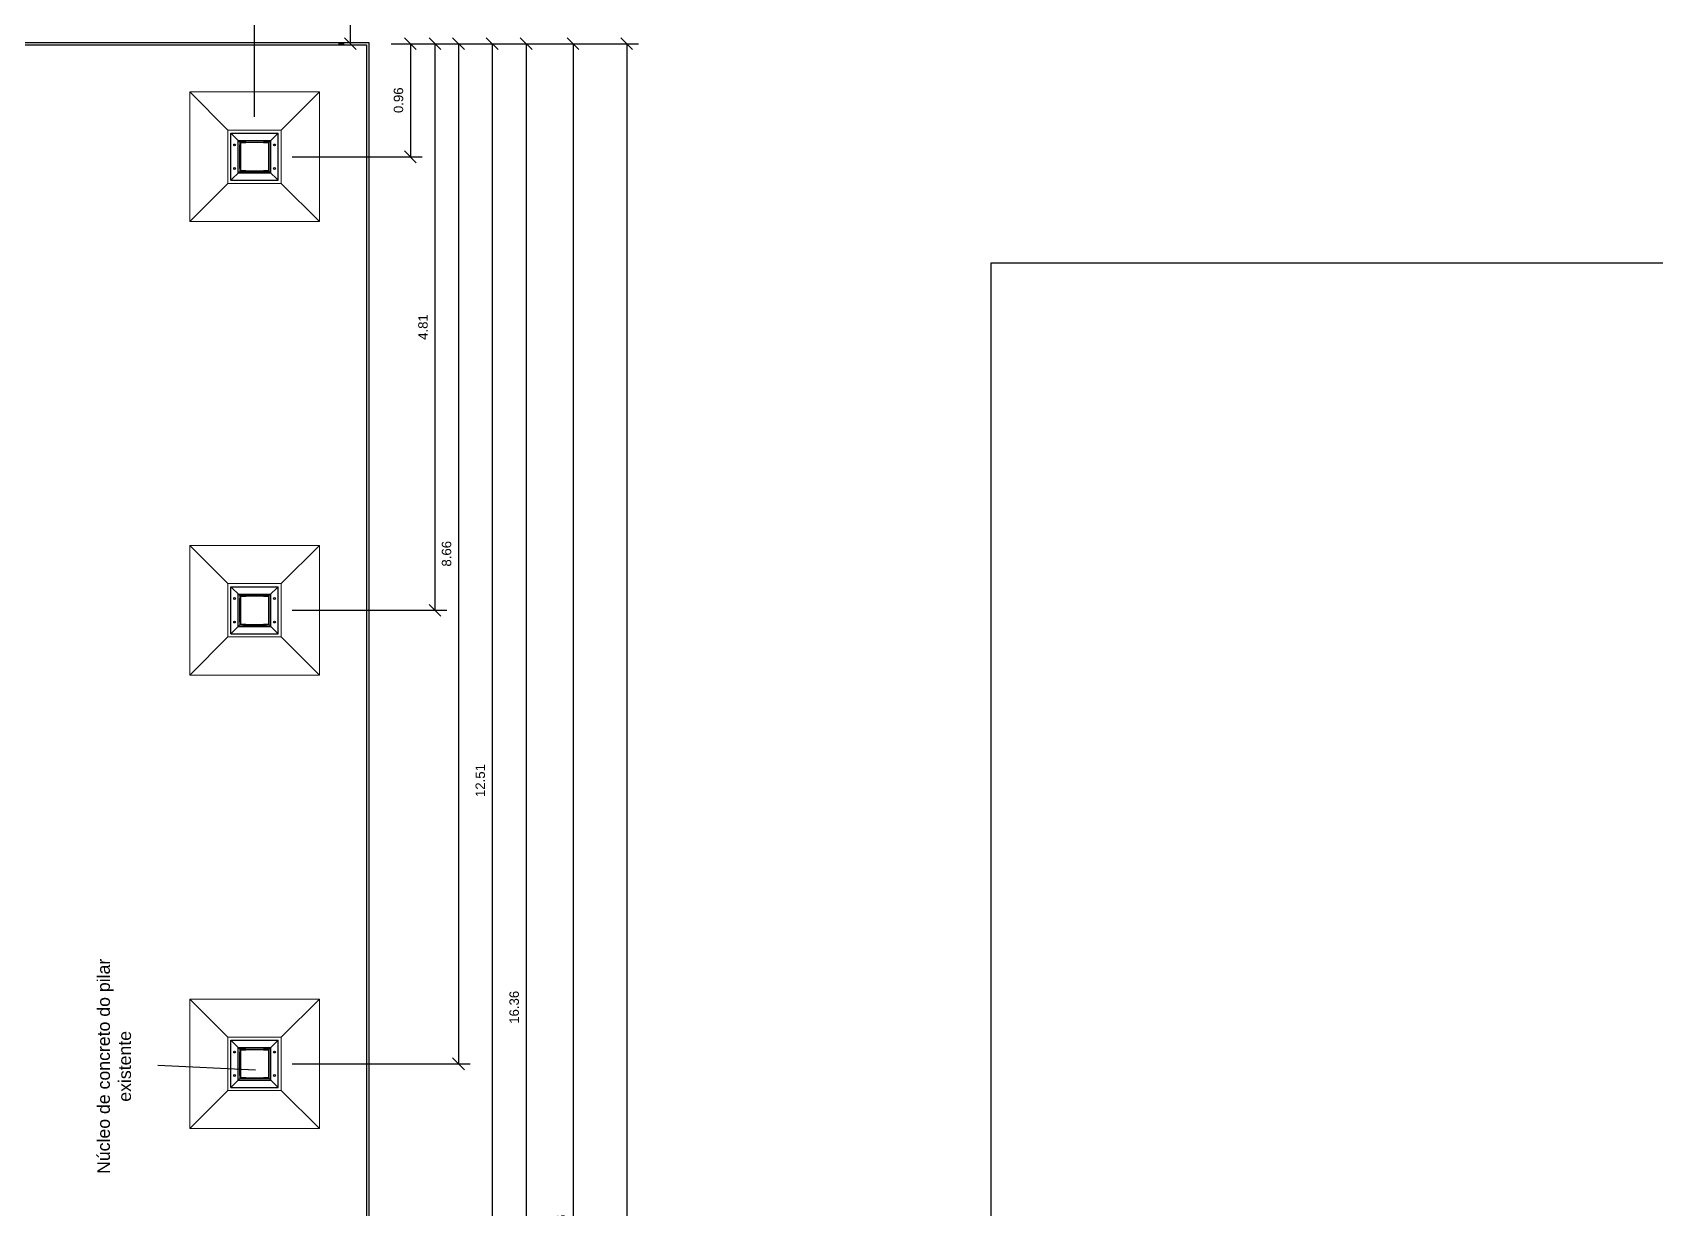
# Model space of a CAD drawing. Header units: millimetres. Extents: x 357 to 945, y 547 to 720.
# Drawn here: x 396.6 to 410.38, y 701.01 to 711 of the extents above; entities that cross this region are included whole.
import ezdxf

# ---------------------------------------------------------------- set-up
doc = ezdxf.new("R2010")
doc.units = ezdxf.units.MM
doc.header["$PDMODE"] = 34
for name, color, linetype in [('A-PARED', 11, 'Continuous'), ('ABASE', 254, 'Continuous'), ('LCL - COTAS', 30, 'Continuous'), ('LCL-TEXTO4', 4, 'Continuous'), ('PLANTA-VIS', 7, 'Continuous')]:
    doc.layers.add(name, color=color, linetype=linetype)
doc.layers.add('Dibujo_Geometria', color=2, linetype='Continuous', lineweight=9)
doc.styles.add('Arial', font='arial.ttf')
doc.styles.add('ROMANS', font='arial.ttf')
doc.dimstyles.new('1-100', dxfattribs={"dimscale": 2, "dimtxt": 0.04, "dimasz": 0.05, "dimexe": 0.05, "dimexo": 0.1, "dimgap": 0.03, "dimtad": 1, "dimzin": 1, "dimdsep": 46, "dimtxsty": 'Arial', "dimblk": 'OBLIQUE', "dimcen": 0, "dimclrd": 256, "dimclre": 256, "dimclrt": 256, "dimadec": 0, "dimazin": 0, "dimtfac": 1, "dimtofl": 0, "dimtmove": 2, "dimatfit": 3, "dimldrblk": 'OBLIQUE', "dimfxl": 0.04, "dimtolj": 1, "dimtzin": 1, "dimarcsym": 0})

# ---------------------------------------------------------------- blocks, each defined once
blk = doc.blocks.new('_OBLIQUE')
at = {"color": 0, "linetype": 'ByBlock', "lineweight": -2}
blk.add_line((-0.5, -0.5), (0.5, 0.5), dxfattribs=at)
blk = doc.blocks.new('*D104')
at = {"layer": 'Defpoints', "color": 0, "transparency": 16777216}
for p in [(398.487, 711.573), (385.677, 710.902), (398.487, 710.08)]:
    blk.add_point(p, dxfattribs=at)
at = {"layer": 'LCL - COTAS', "lineweight": -2, "transparency": 16777216}
for p, q in [((385.677, 711.102), (385.677, 711.673)), ((398.487, 710.28), (398.487, 711.673)), ((385.677, 711.573), (398.487, 711.573))]:
    blk.add_line(p, q, dxfattribs=at)
at = {"layer": 'LCL - COTAS', "lineweight": -2, "transparency": 16777216, "xscale": 0.1, "yscale": 0.1, "zscale": 0.1, "rotation": 180}
blk.add_blockref('_OBLIQUE', (385.677, 711.573), dxfattribs=at)
at = {"layer": 'LCL - COTAS', "lineweight": -2, "transparency": 16777216, "xscale": 0.1, "yscale": 0.1, "zscale": 0.1}
blk.add_blockref('_OBLIQUE', (398.487, 711.573), dxfattribs=at)
at = {"layer": 'LCL - COTAS', "transparency": 16777216, "insert": (392.082, 711.674), "char_height": 0.08, "attachment_point": 5, "style": 'Arial'}
blk.add_mtext('\\A1;12.81', dxfattribs=at)
blk = doc.blocks.new('*D105')
at = {"layer": 'Defpoints', "color": 0, "transparency": 16777216}
for p in [(399.447, 711.872), (385.677, 710.902), (399.447, 710.902)]:
    blk.add_point(p, dxfattribs=at)
at = {"layer": 'LCL - COTAS', "lineweight": -2, "transparency": 16777216}
for p, q in [((385.677, 711.102), (385.677, 711.972)), ((399.447, 711.102), (399.447, 711.972)), ((385.677, 711.872), (399.447, 711.872))]:
    blk.add_line(p, q, dxfattribs=at)
at = {"layer": 'LCL - COTAS', "lineweight": -2, "transparency": 16777216, "xscale": 0.1, "yscale": 0.1, "zscale": 0.1, "rotation": 180}
blk.add_blockref('_OBLIQUE', (385.677, 711.872), dxfattribs=at)
at = {"layer": 'LCL - COTAS', "lineweight": -2, "transparency": 16777216, "xscale": 0.1, "yscale": 0.1, "zscale": 0.1}
blk.add_blockref('_OBLIQUE', (399.447, 711.872), dxfattribs=at)
at = {"layer": 'LCL - COTAS', "transparency": 16777216, "insert": (392.562, 711.973), "char_height": 0.08, "attachment_point": 5, "style": 'Arial'}
blk.add_mtext('\\A1;13.77', dxfattribs=at)
blk = doc.blocks.new('*D106')
at = {"layer": 'Defpoints', "color": 0, "transparency": 16777216}
for p in [(399.447, 710.902), (398.607, 709.942), (399.81, 709.942)]:
    blk.add_point(p, dxfattribs=at)
at = {"layer": 'LCL - COTAS', "lineweight": -2, "transparency": 16777216}
for p, q in [((399.647, 710.902), (399.91, 710.902)), ((399.81, 710.902), (399.81, 709.942)), ((398.807, 709.942), (399.91, 709.942))]:
    blk.add_line(p, q, dxfattribs=at)
at = {"layer": 'LCL - COTAS', "lineweight": -2, "transparency": 16777216, "xscale": 0.1, "yscale": 0.1, "zscale": 0.1}
for p, rotation in [((399.81, 710.902), 90), ((399.81, 709.942), 270)]:
    blk.add_blockref('_OBLIQUE', p, dxfattribs=dict(at, rotation=rotation))
at = {"layer": 'LCL - COTAS', "transparency": 16777216, "insert": (399.709, 710.422), "char_height": 0.08, "attachment_point": 5, "rotation": 90, "style": 'Arial'}
blk.add_mtext('\\A1;0.96', dxfattribs=at)
blk = doc.blocks.new('*D107')
at = {"layer": 'Defpoints', "color": 0, "transparency": 16777216}
for p in [(399.447, 710.902), (398.607, 706.092), (400.018, 706.092)]:
    blk.add_point(p, dxfattribs=at)
at = {"layer": 'LCL - COTAS', "lineweight": -2, "transparency": 16777216}
for p, q in [((399.647, 710.902), (400.118, 710.902)), ((400.018, 710.902), (400.018, 706.092)), ((398.807, 706.092), (400.118, 706.092))]:
    blk.add_line(p, q, dxfattribs=at)
at = {"layer": 'LCL - COTAS', "lineweight": -2, "transparency": 16777216, "xscale": 0.1, "yscale": 0.1, "zscale": 0.1}
for p, rotation in [((400.018, 710.902), 90), ((400.018, 706.092), 270)]:
    blk.add_blockref('_OBLIQUE', p, dxfattribs=dict(at, rotation=rotation))
at = {"layer": 'LCL - COTAS', "transparency": 16777216, "insert": (399.917, 708.497), "char_height": 0.08, "attachment_point": 5, "rotation": 90, "style": 'Arial'}
blk.add_mtext('\\A1;4.81', dxfattribs=at)
blk = doc.blocks.new('*D108')
at = {"layer": 'Defpoints', "color": 0, "transparency": 16777216}
for p in [(399.447, 710.902), (398.607, 702.242), (400.218, 702.242)]:
    blk.add_point(p, dxfattribs=at)
at = {"layer": 'LCL - COTAS', "lineweight": -2, "transparency": 16777216}
for p, q in [((399.647, 710.902), (400.318, 710.902)), ((400.218, 710.902), (400.218, 702.242)), ((398.807, 702.242), (400.318, 702.242))]:
    blk.add_line(p, q, dxfattribs=at)
at = {"layer": 'LCL - COTAS', "lineweight": -2, "transparency": 16777216, "xscale": 0.1, "yscale": 0.1, "zscale": 0.1}
for p, rotation in [((400.218, 710.902), 90), ((400.218, 702.242), 270)]:
    blk.add_blockref('_OBLIQUE', p, dxfattribs=dict(at, rotation=rotation))
at = {"layer": 'LCL - COTAS', "transparency": 16777216, "insert": (400.117, 706.572), "char_height": 0.08, "attachment_point": 5, "rotation": 90, "style": 'Arial'}
blk.add_mtext('\\A1;8.66', dxfattribs=at)
blk = doc.blocks.new('*D109')
at = {"layer": 'Defpoints', "color": 0, "transparency": 16777216}
for p in [(399.447, 710.902), (398.607, 698.392), (400.504, 698.392)]:
    blk.add_point(p, dxfattribs=at)
at = {"layer": 'LCL - COTAS', "lineweight": -2, "transparency": 16777216}
for p, q in [((399.647, 710.902), (400.604, 710.902)), ((400.504, 710.902), (400.504, 698.392)), ((398.807, 698.392), (400.604, 698.392))]:
    blk.add_line(p, q, dxfattribs=at)
at = {"layer": 'LCL - COTAS', "lineweight": -2, "transparency": 16777216, "xscale": 0.1, "yscale": 0.1, "zscale": 0.1}
for p, rotation in [((400.504, 710.902), 90), ((400.504, 698.392), 270)]:
    blk.add_blockref('_OBLIQUE', p, dxfattribs=dict(at, rotation=rotation))
at = {"layer": 'LCL - COTAS', "transparency": 16777216, "insert": (400.403, 704.647), "char_height": 0.08, "attachment_point": 5, "rotation": 90, "style": 'Arial'}
blk.add_mtext('\\A1;12.51', dxfattribs=at)
blk = doc.blocks.new('*D110')
at = {"layer": 'Defpoints', "color": 0, "transparency": 16777216}
for p in [(399.447, 710.902), (398.607, 694.542), (400.792, 694.542)]:
    blk.add_point(p, dxfattribs=at)
at = {"layer": 'LCL - COTAS', "lineweight": -2, "transparency": 16777216}
for p, q in [((399.647, 710.902), (400.892, 710.902)), ((400.792, 710.902), (400.792, 694.542)), ((398.807, 694.542), (400.892, 694.542))]:
    blk.add_line(p, q, dxfattribs=at)
at = {"layer": 'LCL - COTAS', "lineweight": -2, "transparency": 16777216, "xscale": 0.1, "yscale": 0.1, "zscale": 0.1}
for p, rotation in [((400.792, 710.902), 90), ((400.792, 694.542), 270)]:
    blk.add_blockref('_OBLIQUE', p, dxfattribs=dict(at, rotation=rotation))
at = {"layer": 'LCL - COTAS', "transparency": 16777216, "insert": (400.691, 702.722), "char_height": 0.08, "attachment_point": 5, "rotation": 90, "style": 'Arial'}
blk.add_mtext('\\A1;16.36', dxfattribs=at)
blk = doc.blocks.new('*D111')
at = {"layer": 'Defpoints', "color": 0, "transparency": 16777216}
for p in [(399.447, 710.902), (398.607, 690.742), (401.19, 690.742)]:
    blk.add_point(p, dxfattribs=at)
at = {"layer": 'LCL - COTAS', "lineweight": -2, "transparency": 16777216}
for p, q in [((399.647, 710.902), (401.29, 710.902)), ((401.19, 710.902), (401.19, 690.742)), ((398.807, 690.742), (401.29, 690.742))]:
    blk.add_line(p, q, dxfattribs=at)
at = {"layer": 'LCL - COTAS', "lineweight": -2, "transparency": 16777216, "xscale": 0.1, "yscale": 0.1, "zscale": 0.1}
for p, rotation in [((401.19, 710.902), 90), ((401.19, 690.742), 270)]:
    blk.add_blockref('_OBLIQUE', p, dxfattribs=dict(at, rotation=rotation))
at = {"layer": 'LCL - COTAS', "transparency": 16777216, "insert": (401.09, 700.822), "char_height": 0.08, "attachment_point": 5, "rotation": 90, "style": 'Arial'}
blk.add_mtext('\\A1;20.16', dxfattribs=at)
blk = doc.blocks.new('*D112')
at = {"layer": 'Defpoints', "color": 0, "transparency": 16777216}
for p in [(399.447, 710.902), (399.447, 689.782), (401.645, 689.782)]:
    blk.add_point(p, dxfattribs=at)
at = {"layer": 'LCL - COTAS', "lineweight": -2, "transparency": 16777216}
for p, q in [((399.647, 710.902), (401.745, 710.902)), ((401.645, 710.902), (401.645, 689.782)), ((399.647, 689.782), (401.745, 689.782))]:
    blk.add_line(p, q, dxfattribs=at)
at = {"layer": 'LCL - COTAS', "lineweight": -2, "transparency": 16777216, "xscale": 0.1, "yscale": 0.1, "zscale": 0.1}
for p, rotation in [((401.645, 710.902), 90), ((401.645, 689.782), 270)]:
    blk.add_blockref('_OBLIQUE', p, dxfattribs=dict(at, rotation=rotation))
at = {"layer": 'LCL - COTAS', "transparency": 16777216, "insert": (401.545, 700.342), "char_height": 0.08, "attachment_point": 5, "rotation": 90, "style": 'Arial'}
blk.add_mtext('\\A1;21.12', dxfattribs=at)
blk = doc.blocks.new('*D114')
at = {"layer": 'Defpoints', "color": 0, "transparency": 16777216}
for p in [(399.301, 718.492), (399.447, 718.492), (399.447, 710.902)]:
    blk.add_point(p, dxfattribs=at)
at = {"layer": 'LCL - COTAS', "lineweight": -2, "transparency": 16777216}
for p, q in [((399.247, 718.492), (399.201, 718.492)), ((399.301, 710.902), (399.301, 718.492)), ((399.247, 710.902), (399.201, 710.902))]:
    blk.add_line(p, q, dxfattribs=at)
at = {"layer": 'LCL - COTAS', "lineweight": -2, "transparency": 16777216, "xscale": 0.1, "yscale": 0.1, "zscale": 0.1}
for p, rotation in [((399.301, 718.492), 90), ((399.301, 710.902), 270)]:
    blk.add_blockref('_OBLIQUE', p, dxfattribs=dict(at, rotation=rotation))
at = {"layer": 'LCL - COTAS', "transparency": 16777216, "insert": (399.201, 714.697), "char_height": 0.08, "attachment_point": 5, "rotation": 90, "style": 'Arial'}
blk.add_mtext('\\A1;7.59', dxfattribs=at)

msp = doc.modelspace()

# ---------------------------------------------------------------- linework, layer by layer
msp.add_line((397.66655, 702.23026), (398.49589, 702.1908))
at = {"layer": 'A-PARED'}
for centre in [(398.31844, 710.04244), (398.65619, 710.04244), (398.31844, 709.84244), (398.65619, 709.84244), (398.31844, 706.19244), (398.65619, 706.19244), (398.31844, 705.99244), (398.65619, 705.99244), (398.31844, 702.34244), (398.65619, 702.34244), (398.31844, 702.14244), (398.65619, 702.14244)]:
    msp.add_circle(centre, 0.008, dxfattribs=at)
at = {"layer": 'ABASE'}
for p, q in [((404.73731, 682.94244), (404.73731, 709.04244)), ((404.73731, 709.04244), (410.31731, 709.04244)), ((410.31731, 709.04244), (412.31731, 709.04244))]:
    msp.add_line(p, q, dxfattribs=at)
at = {"layer": 'Dibujo_Geometria'}
for p, q in [((398.26053, 710.16922), (397.93731, 710.49244)), ((399.03731, 710.49244), (398.71409, 710.16922)), ((397.93731, 709.39244), (398.26053, 709.71566)), ((399.03731, 709.39244), (398.71409, 709.71566)), ((398.26053, 706.31922), (397.93731, 706.64244)), ((399.03731, 706.64244), (398.71409, 706.31922)), ((397.93731, 705.54244), (398.26053, 705.86566)), ((399.03731, 705.54244), (398.71409, 705.86566)), ((398.26053, 702.46922), (397.93731, 702.79244)), ((399.03731, 702.79244), (398.71409, 702.46922)), ((397.93731, 701.69244), (398.26053, 702.01566)), ((399.03731, 701.69244), (398.71409, 702.01566))]:
    msp.add_line(p, q, dxfattribs=at)
for points in [[(397.93731, 710.49244), (397.93731, 709.39244), (399.03731, 709.39244), (399.03731, 710.49244), (397.93731, 710.49244)], [(398.71409, 710.16922), (398.71409, 709.71566), (398.26053, 709.71566), (398.26053, 710.16922), (398.71409, 710.16922)], [(397.93731, 706.64244), (397.93731, 705.54244), (399.03731, 705.54244), (399.03731, 706.64244), (397.93731, 706.64244)], [(398.71409, 706.31922), (398.71409, 705.86566), (398.26053, 705.86566), (398.26053, 706.31922), (398.71409, 706.31922)], [(397.93731, 702.79244), (397.93731, 701.69244), (399.03731, 701.69244), (399.03731, 702.79244), (397.93731, 702.79244)], [(398.71409, 702.46922), (398.71409, 702.01566), (398.26053, 702.01566), (398.26053, 702.46922), (398.71409, 702.46922)]]:
    msp.add_lwpolyline(points, close=True, dxfattribs=at)
at = {"layer": 'LCL - COTAS'}
for points in [[(385.66731, 710.91244), (399.45731, 710.91244), (399.45731, 689.77244), (385.66731, 689.77244)], [(385.68731, 710.89244), (399.43731, 710.89244), (399.43731, 689.79244), (385.68731, 689.79244)]]:
    msp.add_lwpolyline(points, close=True, dxfattribs=at)
at = {"layer": 'PLANTA-VIS'}
for p, q in [((398.28731, 709.74244), (398.28731, 710.14244)), ((398.36231, 710.06744), (398.28731, 710.14244)), ((398.28731, 710.14244), (398.68731, 710.14244)), ((398.61231, 710.06744), (398.68731, 710.14244)), ((398.68731, 709.74244), (398.68731, 710.14244)), ((398.34956, 709.80469), (398.34956, 710.08019)), ((398.34956, 710.08019), (398.62506, 710.08019)), ((398.36226, 710.04244), (398.36231, 710.04244)), ((398.36226, 709.84244), (398.36226, 710.04244)), ((398.41231, 710.06744), (398.36231, 710.06744)), ((398.36231, 710.06744), (398.36231, 710.01744)), ((398.36231, 710.01744), (398.36731, 710.01744)), ((398.36231, 709.86744), (398.36231, 710.01744)), ((398.60731, 710.06244), (398.36731, 710.06244)), ((398.36731, 710.06244), (398.36731, 709.82244)), ((398.36731, 710.01744), (398.36731, 710.06244)), ((398.36731, 710.06244), (398.41231, 710.06244)), ((398.38731, 710.06749), (398.58731, 710.06749)), ((398.38731, 710.06744), (398.38731, 710.06749)), ((398.41231, 710.06244), (398.41231, 710.06744)), ((398.41231, 710.06744), (398.56231, 710.06744)), ((398.56231, 710.06744), (398.56231, 710.06244)), ((398.61231, 710.06744), (398.56231, 710.06744)), ((398.56231, 710.06244), (398.60731, 710.06244)), ((398.58731, 710.06744), (398.58731, 710.06749)), ((398.60731, 709.82244), (398.60731, 710.06244)), ((398.60731, 710.06244), (398.60731, 710.01744)), ((398.60731, 710.01744), (398.61231, 710.01744)), ((398.61231, 710.01744), (398.61231, 710.06744)), ((398.61231, 710.04244), (398.61236, 710.04244)), ((398.61231, 709.86744), (398.61231, 710.01744)), ((398.61236, 709.84244), (398.61236, 710.04244)), ((398.62506, 709.80469), (398.62506, 710.08019)), ((398.36731, 709.86744), (398.36231, 709.86744)), ((398.36231, 709.86744), (398.36231, 709.81744)), ((398.36731, 709.82244), (398.36731, 709.86744)), ((398.61231, 709.86744), (398.60731, 709.86744)), ((398.60731, 709.86744), (398.60731, 709.82244)), ((398.61231, 709.81744), (398.61231, 709.86744)), ((398.28731, 709.74244), (398.36231, 709.81744)), ((398.28731, 709.74244), (398.68731, 709.74244)), ((398.34956, 709.80469), (398.62506, 709.80469)), ((398.36226, 709.84244), (398.36231, 709.84244)), ((398.36231, 709.81744), (398.41231, 709.81744)), ((398.36731, 709.82244), (398.60731, 709.82244)), ((398.41231, 709.82244), (398.36731, 709.82244)), ((398.38731, 709.81739), (398.38731, 709.81744)), ((398.38731, 709.81739), (398.58731, 709.81739)), ((398.41231, 709.81744), (398.41231, 709.82244)), ((398.41231, 709.81744), (398.56231, 709.81744)), ((398.60731, 709.82244), (398.56231, 709.82244)), ((398.56231, 709.82244), (398.56231, 709.81744)), ((398.56231, 709.81744), (398.61231, 709.81744)), ((398.58731, 709.81739), (398.58731, 709.81744)), ((398.61231, 709.84244), (398.61236, 709.84244)), ((398.68731, 709.74244), (398.61231, 709.81744)), ((398.28731, 705.89244), (398.28731, 706.29244)), ((398.36231, 706.21744), (398.28731, 706.29244)), ((398.28731, 706.29244), (398.68731, 706.29244)), ((398.61231, 706.21744), (398.68731, 706.29244)), ((398.68731, 705.89244), (398.68731, 706.29244)), ((398.34956, 705.95469), (398.34956, 706.23019)), ((398.34956, 706.23019), (398.62506, 706.23019)), ((398.36226, 706.19244), (398.36231, 706.19244)), ((398.36226, 705.99244), (398.36226, 706.19244)), ((398.41231, 706.21744), (398.36231, 706.21744)), ((398.36231, 706.21744), (398.36231, 706.16744)), ((398.36231, 706.16744), (398.36731, 706.16744)), ((398.36231, 706.01744), (398.36231, 706.16744)), ((398.60731, 706.21244), (398.36731, 706.21244)), ((398.36731, 706.21244), (398.36731, 705.97244)), ((398.36731, 706.16744), (398.36731, 706.21244)), ((398.36731, 706.21244), (398.41231, 706.21244)), ((398.38731, 706.21749), (398.58731, 706.21749)), ((398.38731, 706.21744), (398.38731, 706.21749)), ((398.41231, 706.21244), (398.41231, 706.21744)), ((398.41231, 706.21744), (398.56231, 706.21744)), ((398.56231, 706.21744), (398.56231, 706.21244)), ((398.61231, 706.21744), (398.56231, 706.21744)), ((398.56231, 706.21244), (398.60731, 706.21244)), ((398.58731, 706.21744), (398.58731, 706.21749)), ((398.60731, 705.97244), (398.60731, 706.21244)), ((398.60731, 706.21244), (398.60731, 706.16744)), ((398.60731, 706.16744), (398.61231, 706.16744)), ((398.61231, 706.16744), (398.61231, 706.21744)), ((398.61231, 706.19244), (398.61236, 706.19244)), ((398.61231, 706.01744), (398.61231, 706.16744)), ((398.61236, 705.99244), (398.61236, 706.19244)), ((398.62506, 705.95469), (398.62506, 706.23019)), ((398.36731, 706.01744), (398.36231, 706.01744)), ((398.36231, 706.01744), (398.36231, 705.96744)), ((398.36731, 705.97244), (398.36731, 706.01744)), ((398.61231, 706.01744), (398.60731, 706.01744)), ((398.60731, 706.01744), (398.60731, 705.97244)), ((398.61231, 705.96744), (398.61231, 706.01744)), ((398.28731, 705.89244), (398.36231, 705.96744)), ((398.28731, 705.89244), (398.68731, 705.89244)), ((398.34956, 705.95469), (398.62506, 705.95469)), ((398.36226, 705.99244), (398.36231, 705.99244)), ((398.36231, 705.96744), (398.41231, 705.96744)), ((398.36731, 705.97244), (398.60731, 705.97244)), ((398.41231, 705.97244), (398.36731, 705.97244)), ((398.38731, 705.96739), (398.38731, 705.96744)), ((398.38731, 705.96739), (398.58731, 705.96739)), ((398.41231, 705.96744), (398.41231, 705.97244)), ((398.41231, 705.96744), (398.56231, 705.96744)), ((398.60731, 705.97244), (398.56231, 705.97244)), ((398.56231, 705.97244), (398.56231, 705.96744)), ((398.56231, 705.96744), (398.61231, 705.96744)), ((398.58731, 705.96739), (398.58731, 705.96744)), ((398.61231, 705.99244), (398.61236, 705.99244)), ((398.68731, 705.89244), (398.61231, 705.96744)), ((398.28731, 702.04244), (398.28731, 702.44244)), ((398.36231, 702.36744), (398.28731, 702.44244)), ((398.28731, 702.44244), (398.68731, 702.44244)), ((398.61231, 702.36744), (398.68731, 702.44244)), ((398.68731, 702.04244), (398.68731, 702.44244)), ((398.34956, 702.10469), (398.34956, 702.38019)), ((398.34956, 702.38019), (398.62506, 702.38019)), ((398.36226, 702.34244), (398.36231, 702.34244)), ((398.36226, 702.14244), (398.36226, 702.34244)), ((398.41231, 702.36744), (398.36231, 702.36744)), ((398.36231, 702.36744), (398.36231, 702.31744)), ((398.36231, 702.31744), (398.36731, 702.31744)), ((398.36231, 702.16744), (398.36231, 702.31744)), ((398.60731, 702.36244), (398.36731, 702.36244)), ((398.36731, 702.36244), (398.36731, 702.12244)), ((398.36731, 702.31744), (398.36731, 702.36244)), ((398.36731, 702.36244), (398.41231, 702.36244)), ((398.38731, 702.36749), (398.58731, 702.36749)), ((398.38731, 702.36744), (398.38731, 702.36749)), ((398.41231, 702.36244), (398.41231, 702.36744)), ((398.41231, 702.36744), (398.56231, 702.36744)), ((398.56231, 702.36744), (398.56231, 702.36244)), ((398.61231, 702.36744), (398.56231, 702.36744)), ((398.56231, 702.36244), (398.60731, 702.36244)), ((398.58731, 702.36744), (398.58731, 702.36749)), ((398.60731, 702.12244), (398.60731, 702.36244)), ((398.60731, 702.36244), (398.60731, 702.31744)), ((398.60731, 702.31744), (398.61231, 702.31744)), ((398.61231, 702.31744), (398.61231, 702.36744)), ((398.61231, 702.34244), (398.61236, 702.34244)), ((398.61231, 702.16744), (398.61231, 702.31744)), ((398.61236, 702.14244), (398.61236, 702.34244)), ((398.62506, 702.10469), (398.62506, 702.38019)), ((398.36731, 702.16744), (398.36231, 702.16744)), ((398.36231, 702.16744), (398.36231, 702.11744)), ((398.36731, 702.12244), (398.36731, 702.16744)), ((398.61231, 702.16744), (398.60731, 702.16744)), ((398.60731, 702.16744), (398.60731, 702.12244)), ((398.61231, 702.11744), (398.61231, 702.16744)), ((398.28731, 702.04244), (398.36231, 702.11744)), ((398.28731, 702.04244), (398.68731, 702.04244)), ((398.34956, 702.10469), (398.62506, 702.10469)), ((398.36226, 702.14244), (398.36231, 702.14244)), ((398.36231, 702.11744), (398.41231, 702.11744)), ((398.36731, 702.12244), (398.60731, 702.12244)), ((398.41231, 702.12244), (398.36731, 702.12244)), ((398.38731, 702.11739), (398.38731, 702.11744)), ((398.38731, 702.11739), (398.58731, 702.11739)), ((398.41231, 702.11744), (398.41231, 702.12244)), ((398.41231, 702.11744), (398.56231, 702.11744)), ((398.60731, 702.12244), (398.56231, 702.12244)), ((398.56231, 702.12244), (398.56231, 702.11744)), ((398.56231, 702.11744), (398.61231, 702.11744)), ((398.58731, 702.11739), (398.58731, 702.11744)), ((398.61231, 702.14244), (398.61236, 702.14244)), ((398.68731, 702.04244), (398.61231, 702.11744))]:
    msp.add_line(p, q, dxfattribs=at)

# ---------------------------------------------------------------- texts
at = {"layer": 'LCL-TEXTO4', "insert": (397.15229, 703.32426), "char_height": 0.1074311, "width": 2.2064682, "attachment_point": 3, "rotation": 90, "style": 'ROMANS'}
msp.add_mtext('\\pxqc;{\\fArial|b0|i0|c0|p34;\\H1.00007x;\\C2;Núcleo de concreto do pilar existente}', dxfattribs=at)

# ---------------------------------------------------------------- dimensions: what is measured, and where the dimension line sits
at = {"layer": 'LCL - COTAS'}
for base, p2, picture, middle in [((399.30142, 718.49244), (399.44731, 718.49244), '*D114', (399.20058, 714.69744)), ((399.80983, 709.94244), (398.60731, 709.94244), '*D106', (399.70899, 710.42244)), ((400.01819, 706.09244), (398.60731, 706.09244), '*D107', (399.91735, 708.49744)), ((400.21821, 702.24244), (398.60731, 702.24244), '*D108', (400.11736, 706.57244)), ((400.50382, 698.39244), (398.60731, 698.39244), '*D109', (400.40297, 704.64744)), ((400.79156, 694.54244), (398.60731, 694.54244), '*D110', (400.69068, 702.72244)), ((401.19045, 690.74244), (398.60731, 690.74244), '*D111', (401.08961, 700.82244)), ((401.64477, 689.78244), (399.44731, 689.78244), '*D112', (401.54461, 700.34244))]:
    dim = msp.add_linear_dim(base=base, p1=(399.44731, 710.90244), p2=p2, angle=90, dimstyle='1-100', dxfattribs=at)
    dim.commit()
    dim.dimension.update_dxf_attribs({"geometry": picture, "text_midpoint": middle})
for base, p2, picture, middle in [((399.44731, 711.87219), (399.44731, 710.90244), '*D105', (392.56231, 711.97306)), ((398.48731, 711.57324), (398.48731, 710.08019), '*D104', (392.08231, 711.67409))]:
    dim = msp.add_linear_dim(base=base, p1=(385.67731, 710.90244), p2=p2, dimstyle='1-100', dxfattribs=at)
    dim.commit()
    dim.dimension.update_dxf_attribs({"geometry": picture, "text_midpoint": middle})

doc.saveas('drawing.dxf')
